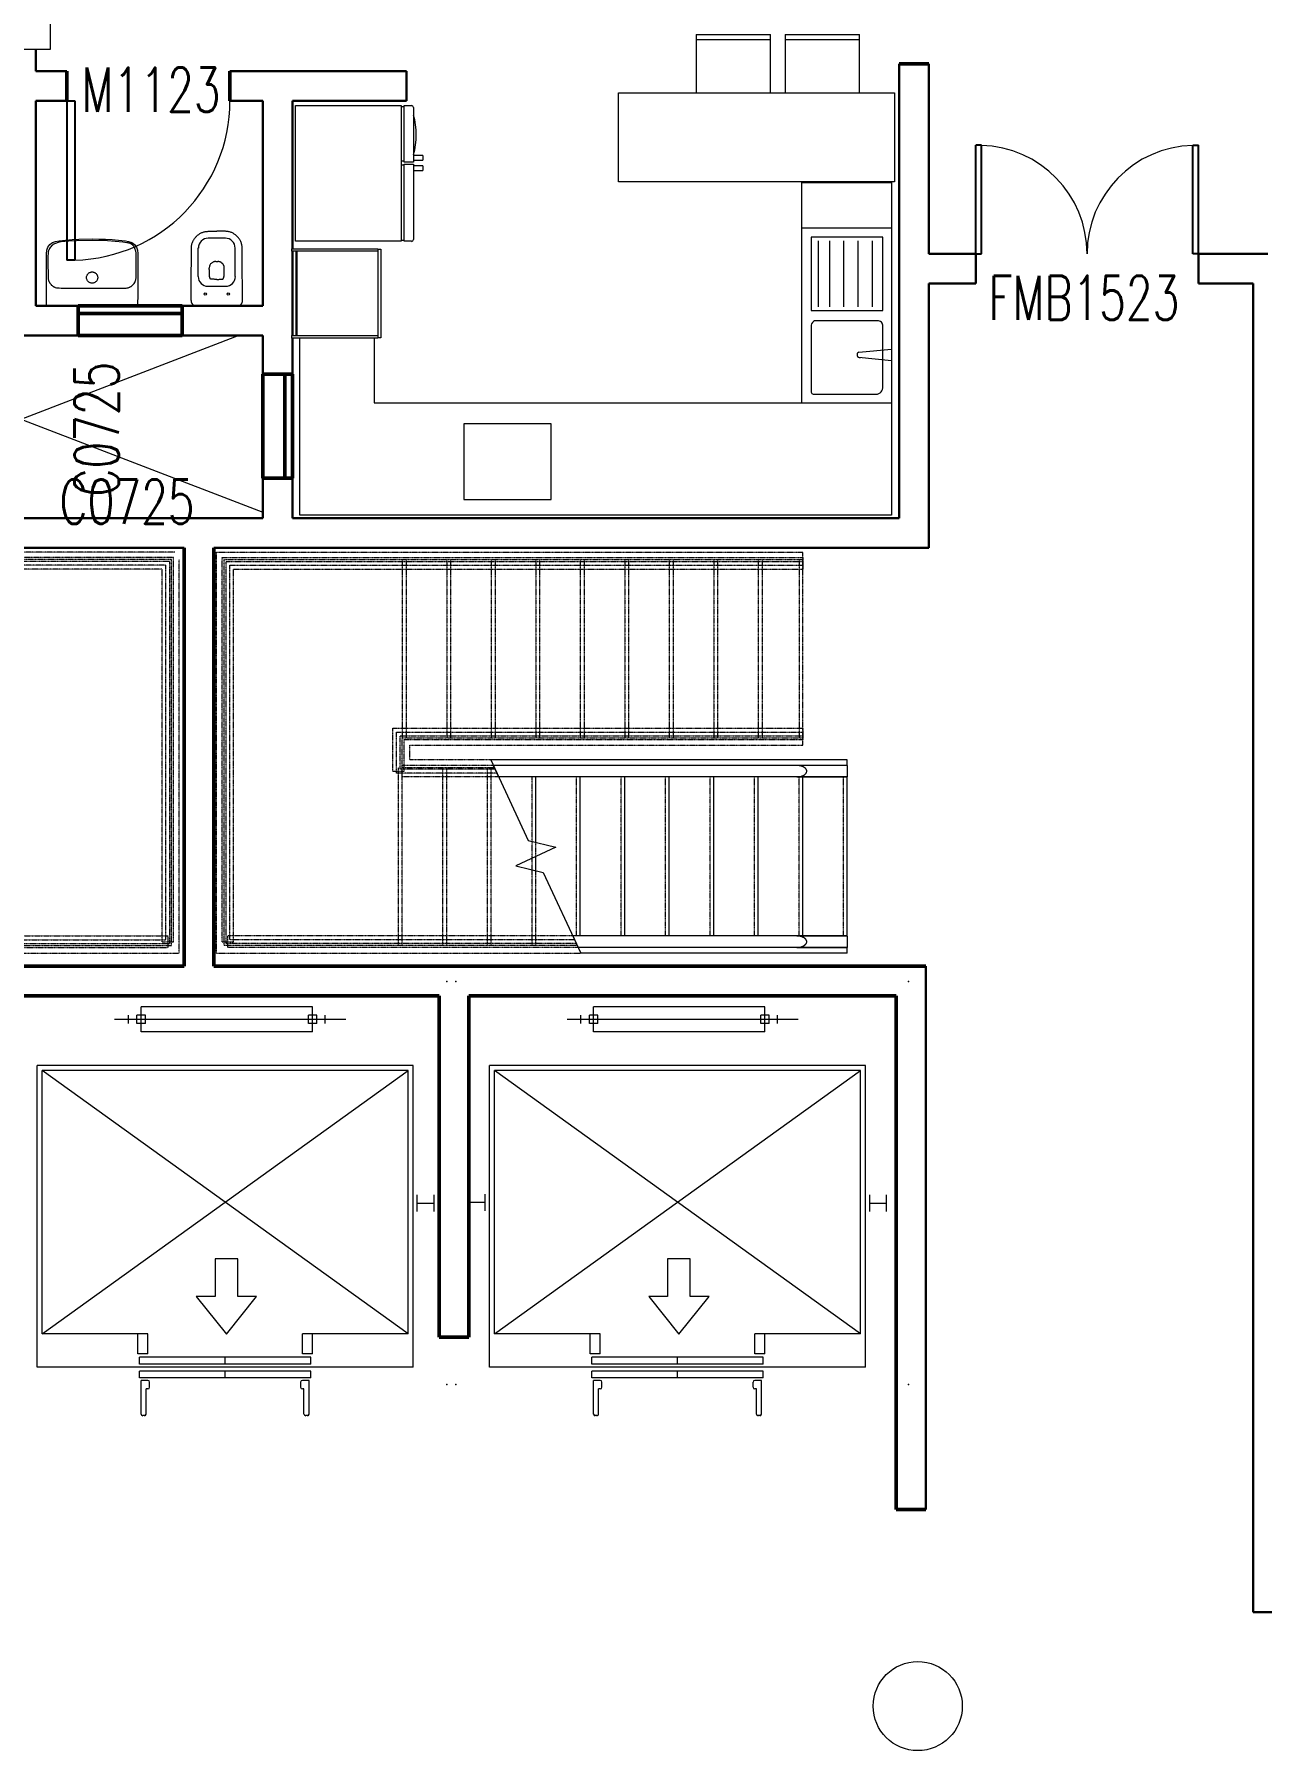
# Model space of a CAD drawing. Header units: inches. Extents: x 675 to 51927, y 19035 to 68555.
# Drawn here: x 26392 to 34664, y 46986 to 58550 of the extents above; entities that cross this region are included whole.
import ezdxf

# ---------------------------------------------------------------- set-up
doc = ezdxf.new("R2010")
doc.units = ezdxf.units.IN
doc.header["$LTSCALE"] = 0.5
doc.header["$MEASUREMENT"] = 0
doc.linetypes.add('Overhead 1_16_', pattern=[2.579687, 1.5875, -0.992188])
for name, color, linetype, lineweight in [('00I-FURN', 30, 'Continuous', 9), ('A-FLOR-HRAL', 11, 'Continuous', 9), ('A-FLOR-HRAL-MBND', 5, 'Overhead 1_16_', 9), ('A-GENM', 13, 'Continuous', 9), ('Column', 192, 'Continuous', 13), ('FUR-1', 3, 'Continuous', 5), ('nose', 50, 'Overhead 1_16_', 9), ('Q-CASE', 31, 'Continuous', 9), ('S-STRS', 31, 'Continuous', 9), ('S-STRS-MBND', 50, 'Overhead 1_16_', 9), ('Wall', 113, 'Continuous', 50), ('Window Interior', 170, 'Continuous', 50)]:
    doc.layers.add(name, color=color, linetype=linetype, lineweight=lineweight)
for name, color, linetype in [('Door Double', 220, 'Continuous'), ('DOOR Single', 242, 'Continuous'), ('DOOR_FIRE_TEXT', 7, 'Continuous'), ('WINDOW_TEXT', 7, 'Continuous')]:
    doc.layers.add(name, color=color, linetype=linetype)
doc.styles.add('_TCH_WINDOW', font='SIMPLEX', dxfattribs={"height": 3.5, "bigfont": 'GBCBIG'})

# ---------------------------------------------------------------- blocks, each defined once
blk = doc.blocks.new('$DorLib2D$00000001')
for p, q in [((0.45, 0.975), (0.5, 0.975)), ((0.45, 0), (0.45, 0.975)), ((0.5, 0), (0.5, 0.975)), ((0.5, 0), (0.45, 0))]:
    blk.add_line(p, q)
at = {"lineweight": 13}
blk.add_arc((0.475, 0), 0.975, 91.4693, 180, dxfattribs=at)
blk = doc.blocks.new('$WINLIB2D$00000004')
at = {"color": 0}
for points in [[(-0.5, 0.5), (-0.5, -0.5)], [(-0.5, 0.5), (0.5, 0.5)], [(0.5, -0.5), (0.5, 0.5)], [(-0.5, 0.241), (0.5, 0.241)], [(-0.5, -0.5), (0.5, -0.5)]]:
    blk.add_lwpolyline(points, dxfattribs=at)
blk = doc.blocks.new('$DorLib2D$00000002')
for p, q in [((-0.5, 0), (-0.5, 0.4875)), ((-0.475, 0.4875), (-0.5, 0.4875)), ((-0.475, 0), (-0.475, 0.4875)), ((0.475, 0), (0.475, 0.4875)), ((0.475, 0.4875), (0.5, 0.4875)), ((0.5, 0), (0.5, 0.4875)), ((-0.5, 0), (-0.475, 0)), ((0.5, 0), (0.475, 0))]:
    blk.add_line(p, q)
at = {"lineweight": 13}
for centre, start, end in [((-0.4875, 0), 0, 88.53072), ((0.4875, 0), 91.46928, 180)]:
    blk.add_arc(centre, 0.4875, start, end, dxfattribs=at)

msp = doc.modelspace()

# ---------------------------------------------------------------- linework, layer by layer
at = {"layer": '00I-FURN'}
for p, q in [((30853, 58549), (31353, 58549)), ((30853, 58549), (30853, 58155)), ((31353, 58155), (31353, 58549)), ((31453, 58549), (31953, 58549)), ((31453, 58549), (31453, 58155)), ((31953, 58155), (31953, 58549)), ((31353, 58514), (30853, 58514)), ((31953, 58514), (31453, 58514)), ((28153, 57156), (28153, 58070)), ((28153, 58070), (28865, 58070)), ((28865, 58070), (28865, 57156)), ((28865, 58064), (28884, 58064)), ((28884, 57689), (28884, 58070)), ((28884, 58070), (28934, 58070)), ((28947, 58057), (28947, 57689)), ((30329, 57556), (30329, 58156)), ((30329, 58156), (32190, 58156)), ((32190, 58156), (32190, 57556)), ((28957, 57969), (28955, 57969)), ((29011, 57734), (28947, 57734)), ((28955, 57778), (28957, 57778)), ((29011, 57734), (29011, 57702)), ((28884, 57696), (28865, 57696)), ((28865, 57670), (28884, 57670)), ((28947, 57689), (28884, 57689)), ((28884, 57676), (28947, 57676)), ((28884, 57156), (28884, 57676)), ((28947, 57702), (29011, 57702)), ((28947, 57676), (28947, 57168)), ((29011, 57664), (28947, 57664)), ((28947, 57632), (29011, 57632)), ((29011, 57664), (29011, 57632)), ((32190, 57556), (30329, 57556)), ((31564, 57551), (32169, 57551)), ((31564, 56067), (31564, 57551)), ((32169, 57551), (32169, 55311)), ((26482, 57117), (26496, 57135)), ((26496, 57135), (26514, 57147)), ((26512, 57128), (26507, 57124)), ((26517, 57132), (26512, 57128)), ((26514, 57147), (26535, 57154)), ((26523, 57136), (26517, 57132)), ((26528, 57139), (26523, 57136)), ((26534, 57141), (26528, 57139)), ((26540, 57144), (26534, 57141)), ((26535, 57154), (26558, 57158)), ((26546, 57146), (26540, 57144)), ((26559, 57149), (26546, 57146)), ((26558, 57158), (26602, 57163)), ((26572, 57151), (26559, 57149)), ((26624, 57156), (26572, 57151)), ((26602, 57163), (26647, 57167)), ((26676, 57159), (26624, 57156)), ((26647, 57167), (26692, 57170)), ((26781, 57160), (26676, 57159)), ((26692, 57170), (26781, 57172)), ((26781, 57172), (26826, 57171)), ((26885, 57158), (26781, 57160)), ((26826, 57171), (26871, 57170)), ((26871, 57170), (26916, 57167)), ((26989, 57149), (26885, 57158)), ((26916, 57167), (26960, 57163)), ((26960, 57163), (27005, 57158)), ((27016, 57146), (26989, 57149)), ((27005, 57158), (27027, 57154)), ((27022, 57145), (27016, 57146)), ((27028, 57144), (27022, 57145)), ((27027, 57154), (27048, 57147)), ((27034, 57142), (27028, 57144)), ((27037, 57141), (27034, 57142)), ((27039, 57140), (27037, 57141)), ((27042, 57139), (27039, 57140)), ((27044, 57138), (27042, 57139)), ((27047, 57136), (27044, 57138)), ((27049, 57135), (27047, 57136)), ((27048, 57147), (27067, 57135)), ((27051, 57133), (27049, 57135)), ((27053, 57132), (27051, 57133)), ((27055, 57130), (27053, 57132)), ((27057, 57128), (27055, 57130)), ((27058, 57126), (27057, 57128)), ((27067, 57135), (27080, 57117)), ((27679, 57177), (27564, 57177)), ((28865, 57156), (28153, 57156)), ((28884, 57162), (28865, 57162)), ((28934, 57156), (28884, 57156)), ((32169, 57243), (31559, 57243)), ((31674, 57159), (31674, 56715)), ((31750, 57159), (31750, 56715)), ((31846, 57159), (31846, 56715)), ((31942, 57159), (31942, 56715)), ((32038, 57159), (32038, 56715)), ((26473, 57028), (26474, 57073)), ((26473, 56984), (26473, 57028)), ((26474, 57073), (26476, 57096)), ((26476, 57096), (26482, 57117)), ((26484, 57071), (26483, 57058)), ((26483, 57058), (26483, 57045)), ((26483, 57045), (26483, 56993)), ((26485, 57078), (26484, 57071)), ((26486, 57084), (26485, 57078)), ((26487, 57091), (26486, 57084)), ((26488, 57094), (26487, 57091)), ((26489, 57097), (26488, 57094)), ((26491, 57100), (26489, 57097)), ((26492, 57103), (26491, 57100)), ((26493, 57106), (26492, 57103)), ((26495, 57108), (26493, 57106)), ((26499, 57114), (26495, 57108)), ((26503, 57119), (26499, 57114)), ((26507, 57124), (26503, 57119)), ((27060, 57124), (27058, 57126)), ((27062, 57122), (27060, 57124)), ((27063, 57120), (27062, 57122)), ((27066, 57115), (27063, 57120)), ((27068, 57111), (27066, 57115)), ((27070, 57106), (27068, 57111)), ((27072, 57101), (27070, 57106)), ((27073, 57095), (27072, 57101)), ((27075, 57090), (27073, 57095)), ((27077, 57078), (27075, 57090)), ((27078, 57065), (27077, 57078)), ((27079, 57038), (27078, 57065)), ((27078, 57008), (27079, 57038)), ((27080, 57117), (27087, 57096)), ((27087, 57096), (27089, 57073)), ((27089, 57073), (27090, 57028)), ((27090, 57028), (27090, 56984)), ((27496, 56918), (27497, 57111)), ((27614, 57019), (27629, 57019)), ((27746, 56918), (27745, 57111)), ((28127, 57088), (28127, 57104)), ((28127, 57104), (28237, 57104)), ((28707, 57088), (28127, 57088)), ((28157, 56520), (28157, 57088)), ((28162, 57088), (28162, 56520)), ((28237, 57104), (28255, 57104)), ((28255, 57104), (28621, 57104)), ((28621, 57104), (28639, 57104)), ((28639, 57104), (28707, 57104)), ((28707, 57104), (28707, 56504)), ((28707, 57101), (28708, 57101)), ((28708, 57103), (28727, 57103)), ((28708, 56505), (28708, 57103)), ((28727, 57103), (28727, 56505)), ((26473, 56939), (26473, 56984)), ((26473, 56894), (26473, 56939)), ((26483, 56993), (26484, 56940)), ((26484, 56940), (26484, 56927)), ((26484, 56927), (26484, 56914)), ((26484, 56914), (26485, 56907)), ((26485, 56907), (26486, 56901)), ((26486, 56901), (26487, 56895)), ((26744, 56919), (26745, 56922)), ((26744, 56915), (26744, 56919)), ((26744, 56911), (26744, 56915)), ((26744, 56908), (26744, 56911)), ((26744, 56904), (26744, 56908)), ((26745, 56900), (26744, 56904)), ((26745, 56922), (26747, 56926)), ((26747, 56897), (26745, 56900)), ((26747, 56926), (26748, 56929)), ((26748, 56894), (26747, 56897)), ((26748, 56929), (26750, 56932)), ((26750, 56932), (26752, 56935)), ((26752, 56935), (26755, 56938)), ((26755, 56938), (26757, 56940)), ((26757, 56940), (26760, 56943)), ((26760, 56943), (26764, 56945)), ((26764, 56945), (26767, 56946)), ((26767, 56946), (26770, 56947)), ((26770, 56947), (26774, 56948)), ((26774, 56948), (26778, 56949)), ((26778, 56949), (26781, 56949)), ((26781, 56949), (26785, 56949)), ((26785, 56949), (26789, 56948)), ((26789, 56948), (26792, 56947)), ((26792, 56947), (26796, 56946)), ((26796, 56946), (26799, 56945)), ((26799, 56945), (26802, 56943)), ((26802, 56943), (26805, 56940)), ((26805, 56940), (26808, 56938)), ((26808, 56938), (26811, 56935)), ((26811, 56935), (26813, 56932)), ((26813, 56932), (26815, 56929)), ((26815, 56929), (26816, 56926)), ((26816, 56897), (26815, 56894)), ((26816, 56926), (26818, 56922)), ((26818, 56900), (26816, 56897)), ((26818, 56922), (26818, 56919)), ((26818, 56919), (26819, 56915)), ((26819, 56908), (26818, 56904)), ((26818, 56904), (26818, 56900)), ((26819, 56915), (26819, 56911)), ((26819, 56911), (26819, 56908)), ((27075, 56895), (27076, 56902)), ((27076, 56902), (27077, 56908)), ((27077, 56908), (27078, 56915)), ((27078, 56943), (27078, 57008)), ((27078, 56929), (27078, 56943)), ((27078, 56915), (27078, 56929)), ((27090, 56984), (27090, 56939)), ((27090, 56939), (27090, 56894)), ((26473, 56804), (26473, 56894)), ((26474, 56721), (26473, 56804)), ((26487, 56895), (26488, 56891)), ((26488, 56891), (26489, 56888)), ((26489, 56888), (26490, 56885)), ((26490, 56885), (26491, 56882)), ((26491, 56882), (26493, 56880)), ((26493, 56880), (26494, 56877)), ((26494, 56877), (26496, 56874)), ((26496, 56874), (26498, 56871)), ((26498, 56871), (26500, 56869)), ((26500, 56869), (26502, 56866)), ((26502, 56866), (26504, 56864)), ((26504, 56864), (26506, 56861)), ((26506, 56861), (26508, 56859)), ((26508, 56859), (26511, 56857)), ((26511, 56857), (26513, 56855)), ((26513, 56855), (26516, 56853)), ((26516, 56853), (26519, 56851)), ((26519, 56851), (26522, 56850)), ((26522, 56850), (26524, 56848)), ((26524, 56848), (26527, 56847)), ((26527, 56847), (26530, 56846)), ((26530, 56846), (26533, 56845)), ((26533, 56845), (26540, 56843)), ((26540, 56843), (26546, 56842)), ((26546, 56842), (26553, 56841)), ((26553, 56841), (26559, 56841)), ((26559, 56841), (26573, 56840)), ((26573, 56840), (26781, 56839)), ((26750, 56890), (26748, 56894)), ((26752, 56887), (26750, 56890)), ((26755, 56885), (26752, 56887)), ((26757, 56882), (26755, 56885)), ((26760, 56880), (26757, 56882)), ((26764, 56878), (26760, 56880)), ((26767, 56876), (26764, 56878)), ((26770, 56875), (26767, 56876)), ((26774, 56874), (26770, 56875)), ((26778, 56874), (26774, 56874)), ((26781, 56874), (26778, 56874)), ((26785, 56874), (26781, 56874)), ((26781, 56839), (26990, 56839)), ((26789, 56874), (26785, 56874)), ((26792, 56875), (26789, 56874)), ((26796, 56876), (26792, 56875)), ((26799, 56878), (26796, 56876)), ((26802, 56880), (26799, 56878)), ((26805, 56882), (26802, 56880)), ((26808, 56885), (26805, 56882)), ((26811, 56887), (26808, 56885)), ((26813, 56890), (26811, 56887)), ((26815, 56894), (26813, 56890)), ((26990, 56839), (27004, 56840)), ((27004, 56840), (27010, 56840)), ((27010, 56840), (27017, 56841)), ((27017, 56841), (27023, 56843)), ((27023, 56843), (27029, 56845)), ((27029, 56845), (27032, 56846)), ((27032, 56846), (27035, 56847)), ((27035, 56847), (27038, 56848)), ((27038, 56848), (27041, 56850)), ((27041, 56850), (27044, 56851)), ((27044, 56851), (27046, 56853)), ((27046, 56853), (27049, 56855)), ((27049, 56855), (27051, 56857)), ((27051, 56857), (27054, 56859)), ((27054, 56859), (27056, 56862)), ((27056, 56862), (27058, 56864)), ((27058, 56864), (27061, 56867)), ((27061, 56867), (27064, 56872)), ((27064, 56872), (27068, 56877)), ((27068, 56877), (27071, 56883)), ((27071, 56883), (27072, 56886)), ((27072, 56886), (27073, 56889)), ((27073, 56889), (27074, 56892)), ((27074, 56892), (27075, 56895)), ((27090, 56804), (27088, 56721)), ((27090, 56894), (27090, 56804)), ((27561, 56853), (27682, 56853)), ((27771, 56521), (24671, 55330)), ((24832, 56521), (27931, 55330)), ((28127, 56504), (28127, 56520)), ((28127, 56520), (28157, 56520)), ((28237, 56504), (28127, 56504)), ((28157, 56520), (28707, 56520)), ((28256, 56504), (28237, 56504)), ((28621, 56504), (28256, 56504)), ((28640, 56504), (28621, 56504)), ((28707, 56504), (28640, 56504)), ((28681, 56504), (28681, 56067)), ((28708, 56506), (28707, 56506)), ((28727, 56505), (28708, 56505)), ((31948, 56408), (32169, 56428)), ((31948, 56374), (32169, 56353)), ((28681, 56067), (32169, 56067)), ((27027, 51885), (27027, 51942)), ((27083, 51885), (27083, 51942)), ((27140, 51942), (27083, 51942)), ((28267, 51998), (27112, 51998)), ((27112, 51829), (27112, 51998)), ((27140, 51885), (27140, 51942)), ((28295, 51942), (28239, 51942)), ((28239, 51885), (28239, 51942)), ((28267, 51829), (28267, 51998)), ((28295, 51885), (28295, 51942)), ((28352, 51885), (28352, 51942)), ((30076, 51885), (30076, 51942)), ((30133, 51885), (30133, 51942)), ((30189, 51942), (30133, 51942)), ((31316, 51998), (30161, 51998)), ((30161, 51829), (30161, 51998)), ((30189, 51885), (30189, 51942)), ((31345, 51942), (31288, 51942)), ((31288, 51885), (31288, 51942)), ((31316, 51829), (31316, 51998)), ((31345, 51885), (31345, 51942)), ((31401, 51885), (31401, 51942)), ((28491, 51913), (26932, 51913)), ((27140, 51885), (27083, 51885)), ((28267, 51829), (27112, 51829)), ((28295, 51885), (28239, 51885)), ((31540, 51913), (29982, 51913)), ((30189, 51885), (30133, 51885)), ((31316, 51829), (30161, 51829)), ((31345, 51885), (31288, 51885)), ((26410, 49569), (26410, 51602)), ((28945, 51602), (26410, 51602)), ((28945, 49569), (28945, 51602)), ((29459, 49569), (29459, 51602)), ((31994, 51602), (29459, 51602)), ((31994, 49569), (31994, 51602)), ((26444, 49795), (26444, 51568)), ((28911, 51568), (26444, 51568)), ((28911, 49795), (26444, 51568)), ((26444, 49795), (28911, 51568)), ((28911, 49795), (28911, 51568)), ((29493, 49795), (29493, 51568)), ((31960, 51568), (29493, 51568)), ((31960, 49795), (29493, 51568)), ((29493, 49795), (31960, 51568)), ((31960, 49795), (31960, 51568)), ((28973, 50618), (28973, 50731)), ((28973, 50675), (29086, 50675)), ((29086, 50618), (29086, 50731)), ((29318, 50623), (29318, 50736)), ((29431, 50679), (29318, 50679)), ((29431, 50623), (29431, 50736)), ((32022, 50618), (32022, 50731)), ((32022, 50675), (32136, 50675)), ((32136, 50618), (32136, 50731)), ((27763, 50299), (27610, 50299)), ((27610, 50299), (27610, 50045)), ((27763, 50045), (27763, 50299)), ((30813, 50299), (30660, 50299)), ((30660, 50299), (30660, 50045)), ((30813, 50045), (30813, 50299)), ((27483, 50045), (27686, 49791)), ((27610, 50045), (27483, 50045)), ((27686, 49791), (27890, 50045)), ((27890, 50045), (27763, 50045)), ((30660, 50045), (30533, 50045)), ((30533, 50045), (30736, 49791)), ((30736, 49791), (30940, 50045)), ((30940, 50045), (30813, 50045)), ((27157, 49795), (26444, 49795)), ((27089, 49659), (27089, 49795)), ((27157, 49659), (27157, 49795)), ((28911, 49795), (28198, 49795)), ((28198, 49659), (28198, 49795)), ((28266, 49659), (28266, 49795)), ((30206, 49795), (29493, 49795)), ((30138, 49659), (30138, 49795)), ((30206, 49659), (30206, 49795)), ((31960, 49795), (31247, 49795)), ((31247, 49659), (31247, 49795)), ((31315, 49659), (31315, 49795)), ((27157, 49659), (27089, 49659)), ((28255, 49637), (27100, 49637)), ((27100, 49591), (27100, 49637)), ((27677, 49591), (27677, 49637)), ((28266, 49659), (28198, 49659)), ((28255, 49591), (28255, 49637)), ((30206, 49659), (30138, 49659)), ((31304, 49637), (30150, 49637)), ((30150, 49591), (30150, 49637)), ((30727, 49591), (30727, 49637)), ((31315, 49659), (31247, 49659)), ((31304, 49591), (31304, 49637)), ((28945, 49569), (26410, 49569)), ((28255, 49591), (27100, 49591)), ((28255, 49542), (27100, 49542)), ((27100, 49497), (27100, 49542)), ((28255, 49497), (27100, 49497)), ((27677, 49497), (27677, 49542)), ((28255, 49497), (28255, 49542)), ((31994, 49569), (29459, 49569)), ((31304, 49591), (30150, 49591)), ((31304, 49542), (30150, 49542)), ((30150, 49497), (30150, 49542)), ((31304, 49497), (30150, 49497)), ((30727, 49497), (30727, 49542)), ((31304, 49497), (31304, 49542)), ((27112, 49254), (27112, 49480)), ((27157, 49480), (27112, 49480)), ((27146, 49254), (27146, 49424)), ((27157, 49424), (27146, 49424)), ((27168, 49435), (27168, 49469)), ((28187, 49435), (28187, 49469)), ((28243, 49480), (28198, 49480)), ((28209, 49424), (28198, 49424)), ((28209, 49254), (28209, 49424)), ((28243, 49254), (28243, 49480)), ((30161, 49254), (30161, 49480)), ((30206, 49480), (30161, 49480)), ((30195, 49254), (30195, 49424)), ((30206, 49424), (30195, 49424)), ((30217, 49435), (30217, 49469)), ((31236, 49435), (31236, 49469)), ((31292, 49480), (31247, 49480)), ((31259, 49424), (31247, 49424)), ((31259, 49254), (31259, 49424)), ((31292, 49254), (31292, 49480)), ((27134, 49243), (27123, 49243)), ((28232, 49243), (28221, 49243))]:
    msp.add_line(p, q, dxfattribs=at)
at = {"layer": '00I-FURN', "lineweight": 30}
msp.add_line((28131, 57088), (28131, 56520), dxfattribs=at)
at = {"layer": '00I-FURN'}
msp.add_lwpolyline([(32110, 57184), (31627, 57184), (31627, 56689), (32110, 56689)], close=True, dxfattribs=at)
for points in [[(31627, 56590), (31627, 56139)], [(32080, 56620), (31651, 56620)], [(32110, 56168), (32110, 56591)], [(31642, 56125), (32067, 56125)]]:
    msp.add_lwpolyline(points, dxfattribs=at)
for centre in [(27544, 56800), (27699, 56800)]:
    msp.add_circle(centre, 7.5, dxfattribs=at)
for centre, radius, start, end in [((28934, 58057), 12.7, 0, 90), ((28490, 57873), 476, 343.7398, 16.2602), ((27564, 57110), 66.5, 90, 179.705), ((27679, 57110), 66.5, 0.295, 90), ((28934, 57168), 12.7, 270, 0), ((27561, 56917), 64.5, 179.705, 270), ((27682, 56917), 64.5, 270, 0.295), ((27482, 56755), 33.6, 220.8143, 269.9974), ((27761, 56755), 33.6, 270.0041, 319.2085), ((31669, 56581), 43.2, 114.5741, 167.3392), ((32077, 56587), 33.5, 352.3724, 95.4951), ((31955, 56391), 18.6, 112.5142, 281.8965), ((31646, 56145), 20.2, 196.7094, 256.8956), ((32062, 56173), 48.5, 263.4476, 353.2016), ((27157, 49469), 11.3, 0, 90), ((27157, 49435), 11.3, 270, 0), ((28198, 49469), 11.3, 90, 180), ((28198, 49435), 11.3, 180, 270), ((30206, 49469), 11.3, 0, 90), ((30206, 49435), 11.3, 270, 0), ((31247, 49469), 11.3, 90, 180), ((31247, 49435), 11.3, 180, 270), ((27123, 49254), 11.3, 180, 270), ((27134, 49254), 11.3, 270, 0), ((28221, 49254), 11.3, 180, 270), ((28232, 49254), 11.3, 270, 0), ((30172, 49254), 11.3, 180, 270), ((30183, 49254), 11.3, 270, 0), ((31270, 49254), 11.3, 180, 270), ((31281, 49254), 11.3, 270, 0)]:
    msp.add_arc(centre, radius, start, end, dxfattribs=at)
for points, knots in [([(27450, 57111), (27450, 57114), (27451, 57119), (27452, 57128), (27454, 57138), (27457, 57148), (27462, 57158), (27466, 57166), (27472, 57175), (27478, 57182), (27484, 57189), (27492, 57196), (27499, 57202), (27508, 57207), (27516, 57212), (27525, 57216), (27534, 57219), (27544, 57221), (27554, 57222), (27560, 57223), (27564, 57223)], [0, 0, 0, 0, 0.045687, 0.091373, 0.15284, 0.214444, 0.275914, 0.33116, 0.3866, 0.442041, 0.497288, 0.5529, 0.608712, 0.664523, 0.720132, 0.77556, 0.831189, 0.886816, 0.94224, 1, 1, 1, 1]), ([(27564, 57223), (27569, 57223), (27588, 57223), (27608, 57223), (27621, 57223)], [0, 0, 0, 0, 0.277738, 1, 1, 1, 1]), ([(27679, 57223), (27674, 57223), (27654, 57223), (27635, 57223), (27621, 57223)], [0, 0, 0, 0, 0.277738, 1, 1, 1, 1]), ([(27792, 57111), (27792, 57114), (27792, 57119), (27791, 57128), (27789, 57138), (27785, 57148), (27781, 57158), (27776, 57166), (27771, 57175), (27765, 57182), (27758, 57189), (27751, 57196), (27743, 57202), (27735, 57207), (27727, 57212), (27718, 57216), (27708, 57219), (27699, 57221), (27689, 57222), (27682, 57223), (27679, 57223)], [0, 0, 0, 0, 0.045687, 0.091373, 0.15284, 0.214444, 0.275914, 0.33116, 0.3866, 0.442041, 0.497288, 0.5529, 0.608712, 0.664523, 0.720132, 0.77556, 0.831189, 0.886816, 0.94224, 1, 1, 1, 1]), ([(27448, 56756), (27448, 56815), (27449, 56874), (27449, 56948), (27449, 56963), (27450, 56985), (27450, 56993), (27450, 57007), (27450, 57015), (27450, 57037), (27450, 57052), (27450, 57074), (27450, 57081), (27450, 57093), (27450, 57096), (27450, 57102), (27450, 57104), (27450, 57106), (27450, 57107), (27450, 57109), (27450, 57110), (27450, 57111)], [0, 0, 0, 0, 0.5, 0.5, 0.625, 0.625, 0.6875, 0.6875, 0.75, 0.75, 0.875, 0.875, 0.9375, 0.9375, 0.96875, 0.96875, 0.984375, 0.984375, 0.992187, 0.992187, 1, 1, 1, 1]), ([(27614, 57019), (27611, 57019), (27608, 57019), (27604, 57018), (27603, 57017), (27600, 57017), (27598, 57016), (27594, 57014), (27592, 57013), (27587, 57010), (27585, 57008), (27581, 57004), (27579, 57002), (27576, 56997), (27575, 56994), (27573, 56991), (27573, 56989), (27572, 56987), (27572, 56986), (27572, 56985), (27572, 56984), (27571, 56981), (27571, 56978), (27571, 56975)], [0, 0, 0, 0, 0.125, 0.125, 0.1875, 0.1875, 0.25, 0.25, 0.375, 0.375, 0.5, 0.5, 0.625, 0.625, 0.75, 0.75, 0.8125, 0.8125, 0.84375, 0.84375, 0.875, 0.875, 1, 1, 1, 1]), ([(27672, 56975), (27672, 56975), (27672, 56976), (27672, 56976), (27672, 56977), (27672, 56978), (27672, 56978), (27672, 56979), (27672, 56979), (27672, 56980), (27672, 56980), (27672, 56981), (27672, 56982), (27671, 56982), (27671, 56983), (27671, 56983), (27671, 56984), (27671, 56984), (27671, 56985), (27671, 56986), (27670, 56988), (27670, 56990), (27669, 56992), (27668, 56994), (27667, 56997), (27665, 57000), (27662, 57003), (27660, 57006), (27657, 57008), (27654, 57011), (27650, 57013), (27647, 57015), (27645, 57016), (27644, 57016), (27643, 57017), (27642, 57017), (27641, 57017), (27640, 57017), (27639, 57018), (27637, 57018), (27636, 57018), (27635, 57018), (27634, 57019), (27633, 57019), (27631, 57019), (27630, 57019), (27629, 57019), (27629, 57019)], [0, 0, 0, 0, 0.008226, 0.016444, 0.024655, 0.032862, 0.041066, 0.049267, 0.057466, 0.065666, 0.073868, 0.082072, 0.09028, 0.098494, 0.106714, 0.114942, 0.123179, 0.131426, 0.139686, 0.160741, 0.185305, 0.213382, 0.244976, 0.280089, 0.330912, 0.383221, 0.437023, 0.492326, 0.541013, 0.599203, 0.666895, 0.744087, 0.758741, 0.773738, 0.789079, 0.804764, 0.820793, 0.837166, 0.853883, 0.870944, 0.888349, 0.906097, 0.92419, 0.942627, 0.961407, 0.980532, 1, 1, 1, 1]), ([(27795, 56756), (27794, 56815), (27794, 56874), (27793, 56948), (27793, 56963), (27793, 56985), (27793, 56993), (27793, 57007), (27793, 57015), (27793, 57037), (27793, 57052), (27793, 57074), (27793, 57081), (27793, 57093), (27793, 57096), (27793, 57102), (27793, 57104), (27793, 57106), (27793, 57107), (27793, 57109), (27792, 57110), (27792, 57111)], [0, 0, 0, 0, 0.5, 0.5, 0.625, 0.625, 0.6875, 0.6875, 0.75, 0.75, 0.875, 0.875, 0.9375, 0.9375, 0.96875, 0.96875, 0.984375, 0.984375, 0.992187, 0.992187, 1, 1, 1, 1]), ([(27573, 56920), (27573, 56923), (27573, 56929), (27572, 56938), (27572, 56954), (27571, 56966), (27571, 56975)], [0, 0, 0, 0, 0.166649, 0.333411, 0.500175, 1, 1, 1, 1]), ([(27586, 56900), (27586, 56900), (27586, 56900), (27585, 56900), (27585, 56900), (27584, 56900), (27584, 56900), (27583, 56900), (27583, 56900), (27583, 56900), (27583, 56900), (27582, 56900), (27582, 56900), (27582, 56900), (27581, 56900), (27581, 56901), (27581, 56901), (27581, 56901), (27580, 56901), (27580, 56902), (27580, 56902), (27579, 56902), (27579, 56903), (27578, 56904), (27578, 56904), (27577, 56906), (27576, 56906), (27575, 56908), (27575, 56909), (27574, 56911), (27574, 56912), (27574, 56914), (27573, 56915), (27573, 56917), (27573, 56918), (27573, 56920)], [0, 0, 0, 0, 0.03125, 0.03125, 0.0625, 0.0625, 0.09375, 0.09375, 0.109375, 0.109375, 0.125, 0.125, 0.15625, 0.15625, 0.171875, 0.171875, 0.1875, 0.1875, 0.21875, 0.21875, 0.25, 0.25, 0.3125, 0.3125, 0.375, 0.375, 0.5, 0.5, 0.625, 0.625, 0.75, 0.75, 0.875, 0.875, 1, 1, 1, 1]), ([(27621, 56899), (27620, 56899), (27618, 56899), (27616, 56899), (27615, 56899), (27614, 56899), (27613, 56899), (27609, 56899), (27607, 56899), (27602, 56900), (27601, 56900), (27598, 56900), (27596, 56900), (27592, 56900), (27589, 56900), (27586, 56900)], [0, 0, 0, 0, 0.125, 0.125, 0.1875, 0.1875, 0.25, 0.25, 0.5, 0.5, 0.625, 0.625, 0.75, 0.75, 1, 1, 1, 1]), ([(27621, 56899), (27623, 56899), (27624, 56899), (27627, 56899), (27627, 56899), (27629, 56899), (27630, 56899), (27633, 56899), (27636, 56899), (27641, 56900), (27642, 56900), (27645, 56900), (27647, 56900), (27651, 56900), (27654, 56900), (27657, 56900)], [0, 0, 0, 0, 0.125, 0.125, 0.1875, 0.1875, 0.25, 0.25, 0.5, 0.5, 0.625, 0.625, 0.75, 0.75, 1, 1, 1, 1]), ([(27657, 56900), (27657, 56900), (27657, 56900), (27658, 56900), (27658, 56900), (27659, 56900), (27659, 56900), (27659, 56900), (27660, 56900), (27660, 56900), (27660, 56900), (27661, 56900), (27661, 56900), (27661, 56900), (27661, 56900), (27662, 56901), (27662, 56901), (27662, 56901), (27662, 56901), (27663, 56902), (27663, 56902), (27664, 56902), (27664, 56903), (27665, 56904), (27665, 56904), (27666, 56906), (27667, 56906), (27667, 56908), (27668, 56909), (27668, 56911), (27669, 56912), (27669, 56914), (27669, 56915), (27670, 56917), (27670, 56918), (27670, 56920)], [0, 0, 0, 0, 0.03125, 0.03125, 0.0625, 0.0625, 0.09375, 0.09375, 0.109375, 0.109375, 0.125, 0.125, 0.15625, 0.15625, 0.171875, 0.171875, 0.1875, 0.1875, 0.21875, 0.21875, 0.25, 0.25, 0.3125, 0.3125, 0.375, 0.375, 0.5, 0.5, 0.625, 0.625, 0.75, 0.75, 0.875, 0.875, 1, 1, 1, 1]), ([(27670, 56920), (27670, 56923), (27670, 56929), (27670, 56938), (27671, 56954), (27671, 56966), (27672, 56975)], [0, 0, 0, 0, 0.166649, 0.333411, 0.500175, 1, 1, 1, 1]), ([(27448, 56756), (27448, 56755), (27448, 56753), (27448, 56750), (27449, 56747), (27450, 56744), (27451, 56741), (27453, 56738), (27454, 56736), (27456, 56734), (27456, 56733)], [0, 0, 0, 0, 0.0851159, 0.2134022, 0.3486192, 0.4827037, 0.6175376, 0.7538046, 0.8895639, 1, 1, 1, 1]), ([(27787, 56733), (27788, 56735), (27788, 56735), (27789, 56737), (27789, 56737), (27790, 56738), (27790, 56738), (27791, 56740), (27792, 56742), (27793, 56745), (27793, 56746), (27794, 56747), (27794, 56748), (27794, 56749), (27794, 56749), (27795, 56752), (27795, 56754), (27795, 56756)], [0, 0, 0, 0, 0.125, 0.125, 0.1875, 0.1875, 0.25, 0.25, 0.5, 0.5, 0.625, 0.625, 0.6875, 0.6875, 0.75, 0.75, 1, 1, 1, 1])]:
    msp.add_open_spline(points, degree=3, knots=knots, dxfattribs=at)
for p in [(29171, 52168), (29233, 52168), (32283, 52168), (29171, 49452), (29233, 49452), (32283, 49452)]:
    msp.add_point(p, dxfattribs=at)
at = {"layer": 'A-FLOR-HRAL', "linetype": 'Overhead 1_16_'}
for p, q in [((27330, 55024), (23417, 55024)), ((27253, 54947), (23417, 54947)), ((27253, 52436), (27253, 54947)), ((27330, 52436), (27330, 55024)), ((27658, 55024), (31571, 55024)), ((27658, 52436), (27658, 55024)), ((27735, 54947), (31571, 54947)), ((27735, 52436), (27735, 54947)), ((31571, 55024), (31571, 54947)), ((28807, 53875), (31571, 53875)), ((28807, 53586), (28807, 53875)), ((28884, 53798), (31571, 53798)), ((28884, 53586), (28884, 53798)), ((31571, 53875), (31571, 53798)), ((28807, 53586), (28884, 53586)), ((28871, 53547), (28871, 53624)), ((29485, 53624), (28871, 53624)), ((29521, 53547), (28871, 53547)), ((25467, 52475), (27292, 52475)), ((25503, 52398), (27292, 52398)), ((27253, 52436), (27330, 52436)), ((27292, 52475), (27292, 52398)), ((27658, 52436), (27735, 52436)), ((27696, 52398), (27696, 52475)), ((30021, 52475), (27696, 52475)), ((30057, 52398), (27696, 52398))]:
    msp.add_line(p, q, dxfattribs=at)
at = {"layer": 'A-FLOR-HRAL'}
for p, q in [((29485, 53624), (29521, 53547)), ((31871, 53624), (29485, 53624)), ((31871, 53547), (29521, 53547)), ((31871, 53624), (31531, 53624)), ((31531, 53547), (31871, 53547)), ((31871, 53623), (31871, 53624)), ((30021, 52475), (30057, 52398)), ((31871, 52475), (30021, 52475)), ((31871, 52398), (30057, 52398)), ((31871, 52474), (31531, 52474)), ((31531, 52398), (31871, 52398)), ((31871, 52473), (31871, 52475))]:
    msp.add_line(p, q, dxfattribs=at)
for points, knots in [([(31598, 53586), (31598, 53588), (31597, 53591), (31596, 53594), (31595, 53596), (31595, 53597), (31594, 53598), (31593, 53600), (31591, 53602), (31590, 53604), (31588, 53605), (31587, 53606), (31586, 53607), (31585, 53608), (31582, 53610), (31580, 53611), (31577, 53613), (31575, 53614), (31572, 53616), (31569, 53617), (31566, 53618), (31561, 53620), (31553, 53622), (31543, 53623), (31535, 53624), (31531, 53624)], [0, 0, 0, 0, 0.071429, 0.107143, 0.125, 0.142857, 0.160714, 0.178571, 0.214286, 0.25, 0.267857, 0.285714, 0.303571, 0.321429, 0.357143, 0.392857, 0.428571, 0.464286, 0.5, 0.535714, 0.571429, 0.642857, 0.714286, 0.857143, 1, 1, 1, 1]), ([(31531, 53547), (31536, 53547), (31543, 53548), (31552, 53549), (31558, 53550), (31562, 53552), (31566, 53553), (31569, 53554), (31572, 53555), (31575, 53557), (31578, 53558), (31581, 53560), (31583, 53561), (31584, 53562), (31585, 53563), (31587, 53565), (31589, 53567), (31591, 53569), (31593, 53571), (31594, 53572), (31595, 53574), (31595, 53576), (31597, 53580), (31598, 53583), (31598, 53586)], [0, 0, 0, 0, 0.166667, 0.25, 0.333333, 0.375, 0.416667, 0.458333, 0.5, 0.541667, 0.583333, 0.625, 0.645833, 0.666667, 0.6875, 0.708333, 0.75, 0.791667, 0.8125, 0.833333, 0.854167, 0.875, 0.916667, 1, 1, 1, 1]), ([(31871, 53624), (31871, 53624), (31871, 53623), (31871, 53620), (31871, 53616), (31871, 53608), (31871, 53600), (31871, 53592), (31871, 53588), (31871, 53586)], [0, 0, 0, 0, 0.142857, 0.285714, 0.428571, 0.571429, 0.785714, 0.892857, 1, 1, 1, 1]), ([(31871, 53586), (31871, 53583), (31871, 53577), (31871, 53569), (31871, 53562), (31871, 53554), (31871, 53550), (31871, 53548), (31871, 53547), (31871, 53547)], [0, 0, 0, 0, 0.142857, 0.285714, 0.428571, 0.571429, 0.785714, 0.892857, 1, 1, 1, 1]), ([(31598, 52436), (31598, 52438), (31597, 52441), (31596, 52445), (31595, 52446), (31595, 52448), (31594, 52449), (31593, 52451), (31591, 52453), (31590, 52455), (31588, 52456), (31587, 52457), (31586, 52458), (31585, 52459), (31582, 52461), (31580, 52462), (31577, 52464), (31575, 52465), (31572, 52466), (31569, 52468), (31566, 52469), (31561, 52471), (31553, 52472), (31543, 52474), (31535, 52474), (31531, 52474)], [0, 0, 0, 0, 0.071429, 0.107143, 0.125, 0.142857, 0.160714, 0.178571, 0.214286, 0.25, 0.267857, 0.285714, 0.303571, 0.321429, 0.357143, 0.392857, 0.428571, 0.464286, 0.5, 0.535714, 0.571429, 0.642857, 0.714286, 0.857143, 1, 1, 1, 1]), ([(31531, 52398), (31536, 52398), (31543, 52399), (31552, 52400), (31558, 52401), (31562, 52403), (31566, 52404), (31569, 52405), (31572, 52406), (31575, 52408), (31578, 52409), (31581, 52411), (31583, 52412), (31584, 52413), (31585, 52414), (31587, 52416), (31589, 52418), (31591, 52420), (31593, 52422), (31594, 52423), (31595, 52425), (31595, 52427), (31597, 52430), (31598, 52434), (31598, 52436)], [0, 0, 0, 0, 0.166667, 0.25, 0.333333, 0.375, 0.416667, 0.458333, 0.5, 0.541667, 0.583333, 0.625, 0.645833, 0.666667, 0.6875, 0.708333, 0.75, 0.791667, 0.8125, 0.833333, 0.854167, 0.875, 0.916667, 1, 1, 1, 1]), ([(31871, 52474), (31871, 52474), (31871, 52474), (31871, 52471), (31871, 52466), (31871, 52459), (31871, 52451), (31871, 52443), (31871, 52438), (31871, 52436)], [0, 0, 0, 0, 0.142857, 0.285714, 0.428571, 0.571429, 0.785714, 0.892857, 1, 1, 1, 1]), ([(31871, 52436), (31871, 52433), (31871, 52428), (31871, 52420), (31871, 52412), (31871, 52405), (31871, 52401), (31871, 52399), (31871, 52398), (31871, 52398)], [0, 0, 0, 0, 0.142857, 0.285714, 0.428571, 0.571429, 0.785714, 0.892857, 1, 1, 1, 1])]:
    msp.add_open_spline(points, degree=3, knots=knots, dxfattribs=at)
at = {"layer": 'A-FLOR-HRAL-MBND'}
for p, q in [((27304, 54998), (23417, 54998)), ((27279, 54973), (23417, 54973)), ((27279, 52449), (27279, 54973)), ((27304, 52424), (27304, 54998)), ((27684, 52424), (27684, 54998)), ((27684, 54998), (31571, 54998)), ((27709, 52449), (27709, 54973)), ((27709, 54973), (31571, 54973)), ((31571, 54998), (31571, 54973)), ((28833, 53849), (31571, 53849)), ((28833, 53573), (28833, 53849)), ((28858, 53824), (31571, 53824)), ((28858, 53598), (28858, 53824)), ((31571, 53849), (31571, 53824)), ((29509, 53573), (28833, 53573)), ((29498, 53598), (28858, 53598)), ((25479, 52449), (27279, 52449)), ((25491, 52424), (27304, 52424)), ((30045, 52424), (27684, 52424)), ((30033, 52449), (27709, 52449))]:
    msp.add_line(p, q, dxfattribs=at)
at = {"layer": 'A-GENM'}
for p, q in [((29286, 55926), (29286, 55416)), ((29876, 55926), (29286, 55926)), ((29876, 55416), (29876, 55926)), ((29286, 55416), (29876, 55416))]:
    msp.add_line(p, q, dxfattribs=at)
at = {"layer": 'Column'}
for p, q in [((26501, 58451), (26501, 59051)), ((26101, 58451), (26501, 58451))]:
    msp.add_line(p, q, dxfattribs=at)
msp.add_circle((32346, 47286), 300, dxfattribs=at)
at = {"layer": 'FUR-1'}
for p, q in [((30183, 49243), (30172, 49243)), ((31281, 49243), (31270, 49243))]:
    msp.add_line(p, q, dxfattribs=at)
at = {"layer": 'nose'}
for p, q in [((28871, 55011), (28871, 53811)), ((29171, 55011), (29171, 53811)), ((29471, 55011), (29471, 53811)), ((29771, 55011), (29771, 53811)), ((30071, 55011), (30071, 53811)), ((30371, 55011), (30371, 53811)), ((30671, 55011), (30671, 53811)), ((30971, 55011), (30971, 53811)), ((31271, 55011), (31271, 53811)), ((31546, 55011), (31546, 53811))]:
    msp.add_line(p, q, dxfattribs=at)
at = {"layer": 'Q-CASE'}
for p, q in [((28181, 55311), (28181, 56504)), ((32169, 55311), (28181, 55311))]:
    msp.add_line(p, q, dxfattribs=at)
at = {"layer": 'S-STRS'}
for p, q in [((31871, 53662), (29468, 53662)), ((31871, 53624), (31871, 53662)), ((29771, 53107), (29771, 53547)), ((30071, 52475), (30071, 53547)), ((30371, 52475), (30371, 53547)), ((30671, 52475), (30671, 53547)), ((30971, 52475), (30971, 53547)), ((31271, 52475), (31271, 53547)), ((31571, 52475), (31571, 53547)), ((31871, 52475), (31871, 53547)), ((29771, 52915), (29771, 53011)), ((31871, 52360), (31871, 52398)), ((31871, 52360), (30075, 52360))]:
    msp.add_line(p, q, dxfattribs=at)
at = {"layer": 'S-STRS', "linetype": 'Overhead 1_16_'}
for p, q in [((29746, 53113), (29746, 53547)), ((30046, 52475), (30046, 53547)), ((30346, 52475), (30346, 53547)), ((30646, 52475), (30646, 53547)), ((30946, 52475), (30946, 53547)), ((31246, 52475), (31246, 53547)), ((31546, 52475), (31546, 53547)), ((31846, 52475), (31846, 53547)), ((29746, 52921), (29746, 52999))]:
    msp.add_line(p, q, dxfattribs=at)
at = {"layer": 'S-STRS-MBND'}
for p, q in [((27338, 55062), (23417, 55062)), ((27620, 55062), (31571, 55062)), ((27620, 52360), (27620, 55062)), ((31571, 53760), (31571, 55062)), ((27317, 55011), (23417, 55011)), ((27317, 52411), (27317, 55011)), ((27368, 52360), (27368, 55011)), ((27671, 55011), (31571, 55011)), ((27671, 52411), (27671, 55011)), ((28897, 55011), (28897, 53811)), ((29197, 55011), (29197, 53811)), ((29497, 55011), (29497, 53811)), ((29797, 55011), (29797, 53811)), ((30097, 55011), (30097, 53811)), ((30397, 55011), (30397, 53811)), ((30697, 55011), (30697, 53811)), ((30997, 55011), (30997, 53811)), ((31297, 55011), (31297, 53811)), ((28871, 53811), (31571, 53811)), ((28871, 53611), (28871, 53811)), ((28922, 53760), (31571, 53760)), ((28922, 53662), (28922, 53760)), ((29468, 53662), (28922, 53662)), ((28846, 52411), (28846, 53611)), ((28871, 53611), (29492, 53611)), ((28871, 52411), (28871, 53611)), ((29146, 52411), (29146, 53611)), ((29171, 52411), (29171, 53611)), ((29446, 52411), (29446, 53611)), ((29471, 52411), (29471, 53611)), ((29746, 52999), (29746, 53113)), ((29771, 53011), (29771, 53107)), ((29746, 52411), (29746, 52921)), ((29771, 52411), (29771, 52915)), ((25497, 52411), (27317, 52411)), ((30051, 52411), (27671, 52411)), ((30046, 52411), (30046, 52422)), ((25520, 52360), (27368, 52360)), ((27620, 52360), (30075, 52360))]:
    msp.add_line(p, q, dxfattribs=at)
at = {"layer": 'S-STRS-MBND', "linetype": 'Continuous'}
for p, q in [((29468, 53662), (29721, 53119)), ((29721, 53119), (29906, 53074)), ((29906, 53074), (29637, 52948)), ((29637, 52948), (29822, 52903)), ((29822, 52903), (30075, 52360))]:
    msp.add_line(p, q, dxfattribs=at)
at = {"layer": 'Wall', "lineweight": 30}
for p, q in [((26401, 58451), (26401, 58301)), ((26610, 58301), (26401, 58301)), ((28901, 58301), (27710, 58301)), ((28901, 58301), (28901, 58101)), ((32221, 55291), (32221, 58351)), ((32421, 57071), (32421, 58351)), ((26610, 58101), (26401, 58101)), ((26401, 58101), (26401, 56721)), ((27931, 58101), (27710, 58101)), ((27931, 58101), (27931, 56721)), ((28131, 58101), (28131, 57104)), ((28901, 58101), (28131, 58101)), ((32421, 57071), (32737, 57071)), ((32737, 57071), (32737, 56871)), ((34237, 57071), (34706, 57071)), ((34237, 56871), (34237, 57071)), ((32737, 56871), (32421, 56871)), ((32421, 56871), (32421, 55091)), ((34606, 56871), (34237, 56871)), ((34606, 47918), (34606, 56871)), ((26401, 56721), (26687, 56721)), ((27387, 56721), (27931, 56721)), ((25916, 56521), (26687, 56521)), ((27387, 56521), (27931, 56521)), ((27931, 56521), (27931, 56260)), ((28131, 56504), (28131, 56260)), ((27931, 55560), (27931, 55291)), ((28131, 55560), (28131, 55291)), ((27931, 55291), (24671, 55291)), ((28131, 55291), (32221, 55291)), ((20381, 55091), (27401, 55091)), ((27601, 55091), (32421, 55091)), ((32401, 48611), (32401, 52272)), ((35701, 47918), (34606, 47918))]:
    msp.add_line(p, q, dxfattribs=at)
at = {"layer": 'Wall'}
for p, q in [((26610, 58101), (26610, 58301)), ((27710, 58101), (27710, 58301)), ((32421, 58351), (32221, 58351)), ((26687, 56521), (26687, 56721)), ((27387, 56521), (27387, 56721)), ((27931, 56260), (28131, 56260)), ((27931, 55560), (28131, 55560))]:
    msp.add_line(p, q, dxfattribs=at)
at = {"layer": 'Wall', "lineweight": 50}
for p, q in [((27401, 55091), (27401, 52272)), ((27601, 52272), (27601, 55091)), ((27401, 52272), (20381, 52272)), ((32401, 52272), (27601, 52272)), ((26211, 52072), (29121, 52072)), ((29121, 52072), (29121, 49772)), ((29321, 52072), (32201, 52072)), ((29321, 49772), (29321, 52072)), ((32201, 52072), (32201, 48611)), ((29121, 49772), (29321, 49772)), ((32201, 48611), (32401, 48611))]:
    msp.add_line(p, q, dxfattribs=at)

# ---------------------------------------------------------------- block references
at = {"layer": 'Door Double'}
ref = msp.add_blockref('$DorLib2D$00000002', (33487, 57071), dxfattribs=dict(at, xscale=1500, yscale=1500, zscale=200))
ref.add_attrib('A', 'FMB1523', (32822, 56626), dxfattribs={"layer": 'DOOR_FIRE_TEXT', "ltscale": 20, "height": 297.5, "style": '_TCH_WINDOW', "width": 0.705882})
at = {"layer": 'DOOR Single'}
ref = msp.add_blockref('$DorLib2D$00000001', (27160, 58101), dxfattribs=dict(at, xscale=-1100, yscale=-1100, zscale=-1100))
ref.add_attrib('A', 'M1123', (26710, 58028), dxfattribs={"layer": 'WINDOW_TEXT', "ltscale": 20, "height": 297.5, "style": '_TCH_WINDOW', "width": 0.705882})
at = {"layer": 'Window Interior'}
ref = msp.add_blockref('$WINLIB2D$00000004', (27037, 56621), dxfattribs=dict(at, xscale=700, yscale=200, zscale=-700))
ref.add_attrib('A', 'C0725', (26562, 55253), dxfattribs={"layer": 'WINDOW_TEXT', "ltscale": 20, "height": 297.5, "style": '_TCH_WINDOW', "width": 0.705882})
ref = msp.add_blockref('$WINLIB2D$00000004', (28031, 55910), dxfattribs=dict(at, xscale=700, yscale=200, zscale=-700, rotation=270))
ref.add_attrib('A', 'C0725', (26961, 55435), dxfattribs={"layer": 'WINDOW_TEXT', "ltscale": 20, "height": 297.5, "rotation": 90, "style": '_TCH_WINDOW', "width": 0.705882})

doc.saveas('drawing.dxf')
